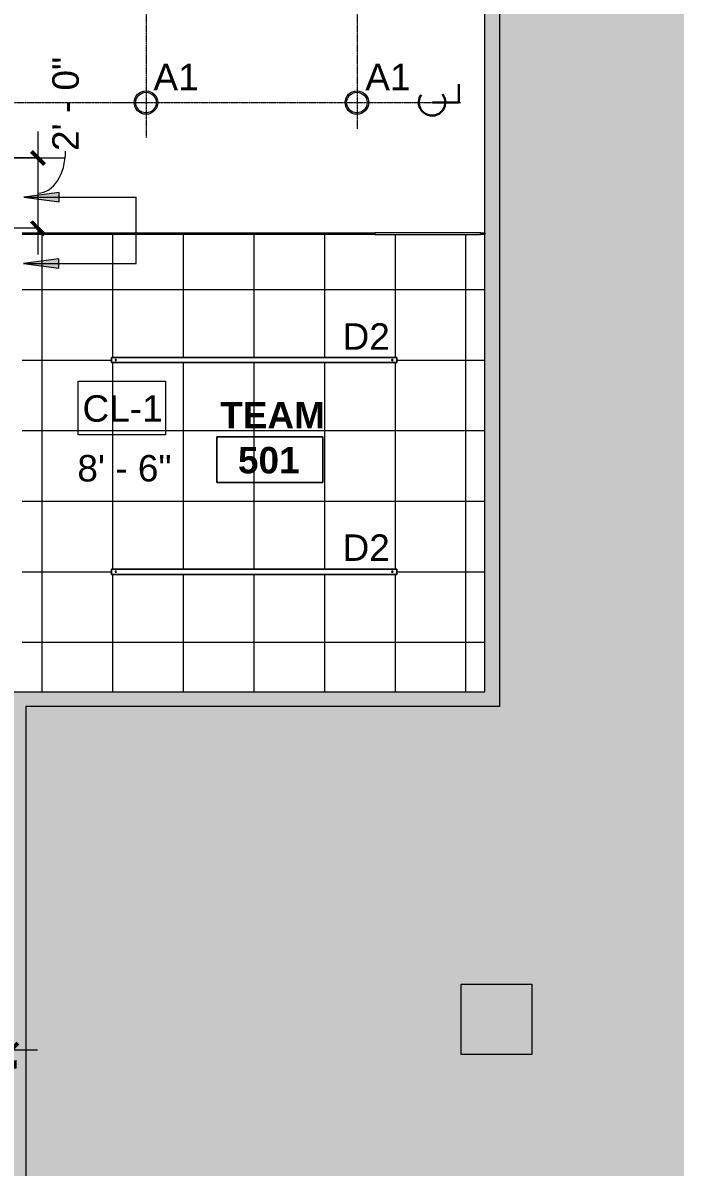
# Model space of a CAD drawing. Header units: inches. Extents: x -60 to 1865, y -31 to 1094.
# Drawn here: x 1640 to 1864.8, y 255.2 to 644.4 of the extents above; entities that cross this region are included whole.
import ezdxf

# ---------------------------------------------------------------- set-up
doc = ezdxf.new("R2010")
doc.units = ezdxf.units.IN
doc.header["$MEASUREMENT"] = 0
doc.linetypes.add('Center 1_16_', pattern=[0.15625, 0.0625, -0.03125, 0.03125, -0.03125])
for name, color, linetype, lineweight in [('A-ANNO-DIMS', 211, 'Continuous', 9), ('A-ANNO-DIMS-96', 211, 'Continuous', 9), ('A-ANNO-NOTE', 131, 'Continuous', 9), ('A-AREA-IDEN', 2, 'Continuous', 9), ('A-CLNG-IDEN', 151, 'Continuous', 9), ('A-CLNG-PATT', 13, 'Continuous', 13), ('A-DETL', 90, 'Continuous', 9), ('A-DETL-GENF', 92, 'Continuous', 9), ('A-WALL', 113, 'Continuous', 13), ('A-WALL-PATT', 111, 'Continuous', 13), ('E-LITE-EQPM', 33, 'Continuous', 9), ('E-LITE-EQPM-IDEN', 33, 'Continuous', 9), ('I-WALL', 2, 'Continuous', 13), ('S-COLS', 52, 'Continuous', 13)]:
    doc.layers.add(name, color=color, linetype=linetype, lineweight=lineweight)
doc.styles.add('Arial', font='arial.ttf', dxfattribs={"height": 9})
doc.styles.add('Swis721 Lt BT', font='swissl.ttf', dxfattribs={"height": 9})
doc.styles.add('Swis721 Lt BT_B', font='', dxfattribs={"height": 9})
doc.styles.get('Swis721 Lt BT_B').set_extended_font_data('Swis721 Lt BT', bold=True)
doc.dimstyles.new('OTJ_-_3_32__Linear__1_2__Tolerance_1', dxfattribs={"dimscale": 12, "dimtxt": 9.497835, "dimasz": 0.375, "dimexe": 0.75, "dimexo": 0.5, "dimgap": 0.5, "dimtad": 1, "dimdec": 1, "dimrnd": 0.5, "dimzin": 3, "dimdsep": 46, "dimlunit": 4, "dimtxsty": 'Swis721 Lt BT', "dimblk1": 'OBLIQUE', "dimblk2": 'OBLIQUE', "dimsah": 1, "dimcen": 0.09, "dimdle": 0.75, "dimazin": 0, "dimtfac": 1, "dimtdec": 4, "dimtix": 1, "dimtmove": 1, "dimatfit": 3, "dimfxl": 1, "dimtvp": 1, "dimfrac": 2, "dimtolj": 1, "dimtzin": 0, "dimarcsym": 2})
doc.dimstyles.new('OTJ_-_3_32__Linear__1_2__Tolerance_2', dxfattribs={"dimscale": 12, "dimtxt": 9.497835, "dimasz": 0.375, "dimexe": 0.75, "dimexo": 0.5, "dimgap": 0.5, "dimtad": 1, "dimdec": 1, "dimrnd": 0.5, "dimzin": 3, "dimdsep": 46, "dimlunit": 4, "dimtxsty": 'Swis721 Lt BT', "dimblk1": 'OBLIQUE', "dimblk2": 'OBLIQUE', "dimsah": 1, "dimcen": 0.09, "dimdle": 0.75, "dimazin": 0, "dimtfac": 1, "dimtdec": 4, "dimtix": 1, "dimtmove": 2, "dimatfit": 3, "dimfxl": 1, "dimtvp": 1, "dimfrac": 2, "dimtolj": 1, "dimtzin": 0, "dimarcsym": 2})

# ---------------------------------------------------------------- blocks, each defined once
blk = doc.blocks.new('Concrete-Rectangular-Column - 24_ X 24_-6973359-REFLECTED CEILING PLAN')
at = {"layer": 'S-COLS', "lineweight": 9}
blk.add_hatch(color=7, dxfattribs=at).paths.add_polyline_path([(12, -12), (12, 12), (-12, 12), (-12, -12)], flags=0)
at = {"layer": 'S-COLS', "color": 8, "lineweight": 20}
for p, q in [((-12, 12), (12, 12)), ((-12, -12), (-12, 12)), ((12, 12), (12, -12)), ((12, -12), (-12, -12))]:
    blk.add_line(p, q, dxfattribs=at)
blk = doc.blocks.new('L-PENDANT_FOCAL POINT 3_5 CYLINDER - L-PENDANT_FOCAL POINT 3_5 CYLINDER-7826649-REFLECTED CEILING PLAN')
at = {"layer": 'E-LITE-EQPM'}
for radius in [4, 3.5]:
    blk.add_circle((-0.125, 0), radius, dxfattribs=at)
blk = doc.blocks.new('L-Pendant-Axis-Sculpt-Direct_Indirect - SCDI-F-8-4584194-REFLECTED CEILING PLAN')
at = {"layer": 'A-DETL-GENF'}
for p, q in [((-48.5, -0.875), (-48.5, 0.875)), ((-48.5, 0.875), (48.5, 0.875)), ((48.5, 0.875), (-48.5, 0.875)), ((-48.5, 0.875), (-48.5, -0.875)), ((48.5, 0.875), (48.5, -0.875)), ((48.5, -0.875), (48.5, 0.875)), ((48.5, -0.875), (-48.5, -0.875)), ((-48.5, -0.875), (48.5, -0.875))]:
    blk.add_line(p, q, dxfattribs=at)
for centre in [(-47, 0), (47, 0)]:
    blk.add_circle(centre, 0.25, dxfattribs=at)
blk = doc.blocks.new('Room Tag - Room Name and Number-3379422-REFLECTED CEILING PLAN')
at = {"layer": 'A-AREA-IDEN'}
for p, q in [((-0.1881, -0.1636), (-0.1881, -0.0018)), ((-0.1881, -0.0018), (0.1869, -0.0018)), ((0.1869, -0.0018), (-0.1881, -0.0018)), ((-0.1881, -0.0018), (-0.1881, -0.1636)), ((0.1869, -0.0018), (0.1869, -0.1636)), ((0.1869, -0.1636), (0.1869, -0.0018)), ((0.1869, -0.1636), (-0.1881, -0.1636)), ((-0.1881, -0.1636), (0.1869, -0.1636))]:
    blk.add_line(p, q, dxfattribs=at)
blk = doc.blocks.new('DIMBLOCK41-REFLECTED CEILING PLAN')
at = {"layer": 'A-ANNO-DIMS-96', "transparency": 16777216}
for p, q in [((1645.17, 607.5), (1645.17, 565.62)), ((1635.09, 598.5), (1654.17, 598.5)), ((1645.17, 598.5), (1635.09, 598.5)), ((1645.81, 574.62), (1636.17, 574.62)), ((1645.17, 574.62), (1645.81, 574.62))]:
    blk.add_line(p, q, dxfattribs=at)
at = {"layer": 'A-ANNO-DIMS-96', "lineweight": 50, "transparency": 16777216}
for p, q in [((1645.17, 598.5), (1642.92, 600.75)), ((1645.17, 598.5), (1647.42, 596.25)), ((1645.17, 574.62), (1642.92, 576.87)), ((1645.17, 574.62), (1647.42, 572.37))]:
    blk.add_line(p, q, dxfattribs=at)
at = {"layer": 'A-ANNO-DIMS-96', "transparency": 16777216}
blk.add_ellipse((1645.17, 600.86), major_axis=(0, 14.3), ratio=0.654269, start_param=3.141593, end_param=4.712389, dxfattribs=at)
at = {"layer": 'A-ANNO-DIMS-96', "color": 0, "transparency": 16777216, "insert": (1650.04, 600.86), "char_height": 9, "width": 34.9159, "attachment_point": 1, "rotation": 90, "line_spacing_factor": 1.005062, "style": 'Swis721 Lt BT'}
blk.add_mtext('2\' - 0"', dxfattribs=at)
blk = doc.blocks.new('_Oblique')
at = {"color": 0, "linetype": 'ByBlock', "lineweight": -2}
blk.add_line((-0.5, -0.5), (0.5, 0.5), dxfattribs=at)
blk = doc.blocks.new('DIMBLOCK46-REFLECTED CEILING PLAN')
at = {"layer": 'A-ANNO-DIMS-96', "transparency": 16777216}
for p, q in [((1606.06, 292.31), (1606.06, 304.13)), ((1636.06, 292.31), (1636.06, 304.13)), ((1597.06, 295.13), (1645.06, 295.13)), ((1606.06, 295.13), (1606.06, 292.31)), ((1636.06, 295.13), (1636.06, 292.31))]:
    blk.add_line(p, q, dxfattribs=at)
at = {"layer": 'A-ANNO-DIMS-96', "lineweight": 50, "transparency": 16777216}
for p, q in [((1606.06, 295.13), (1608.31, 297.38)), ((1636.06, 295.13), (1638.31, 297.38)), ((1606.06, 295.13), (1603.81, 292.88)), ((1636.06, 295.13), (1633.81, 292.88))]:
    blk.add_line(p, q, dxfattribs=at)
at = {"layer": 'A-ANNO-DIMS-96', "color": 0, "transparency": 16777216, "insert": (1606.51, 291.54), "char_height": 9, "width": 34.9159, "attachment_point": 1, "line_spacing_factor": 1.005062, "style": 'Swis721 Lt BT'}
blk.add_mtext('2\' - 6"', dxfattribs=at)
blk = doc.blocks.new('Centerline - Centerline-43150-REFLECTED CEILING PLAN')
at = {"layer": 'A-ANNO-NOTE', "lineweight": 30}
for p, q in [((0, 0.0259), (0, -0.0678)), ((0, -0.0678), (0.0642, -0.0678))]:
    blk.add_line(p, q, dxfattribs=at)
blk.add_arc((0, 0.0273), 0.0469, 55.7755, 308.0372, dxfattribs=at)

msp = doc.modelspace()

# ---------------------------------------------------------------- hatches: boundary and pattern name
at = {"layer": 'A-ANNO-NOTE'}
for points in [[(1640.332, 585.1656), (1652.332, 583.5858), (1652.332, 586.7455)], [(1640.2784, 562.5581), (1652.2784, 560.9783), (1652.2784, 564.138)]]:
    msp.add_hatch(color=256, dxfattribs=at).paths.add_polyline_path(points, flags=0)
at = {"layer": 'A-CLNG-PATT'}
h = msp.add_hatch(dxfattribs=at)
h.set_pattern_fill('FP_3', color=256, style=0, pattern_type=2)
h.set_pattern_definition([(270, (1718.625, 481.75), (-24, -1e-15), []), (180, (1718.625, 481.75), (3e-15, 24), [])])
h.paths.add_polyline_path([(1641.0625, 416.9259), (1797, 416.9259), (1796.9689, 572.5), (1639.8125, 572.5), (1639.8125, 416.9259)], flags=0)
h.paths.add_polyline_path([(1767.125, 456.875), (1670.125, 456.875), (1670.125, 458.625), (1767.125, 458.625)], flags=0)
h.paths.add_polyline_path([(1767.125, 528.875), (1670.125, 528.875), (1670.125, 530.625), (1767.125, 530.625)], flags=0)
at = {"layer": 'A-DETL-GENF'}
h = msp.add_hatch(color=9, dxfattribs=at)
h.paths.add_polyline_path([(1799, 27.5), (1819, 27.5), (1819, 41.5), (1843, 41.5), (1843, 27.5), (1864.7863, 27.5), (1864.7863, 748), (1859, 748), (1859, 714.25), (1802, 714.25), (1802, 677.4259), (1813, 677.4259), (1813, 653.4259), (1802, 653.4259), (1802, 411.9259), (1641.0625, 411.9259), (1641.0625, 27.5), (1744, 27.5)], flags=0)
h.paths.add_polyline_path([(1802, 293.5), (1789, 293.5), (1789, 317.5), (1813, 317.5), (1813, 293.5), (1807.4349, 293.5)], flags=0)
h.paths.add_polyline_path([(50.2115, 1017), (493.1351, 1017), (493.1351, 1037.5), (517.1351, 1037.5), (517.1351, 1017), (765, 1017), (765, 1093.7899), (30, 1093.7899), (30, 1064.5), (34.125, 1064.5), (34.125, 1017)], flags=0)
at = {"layer": 'A-WALL-PATT', "lineweight": 9}
for points in [[(1802, 411.9259), (1802, 653.4259), (1797, 653.4259), (1797, 411.9259)], [(1787.079, 411.9259), (1797, 411.9259), (1797, 416.9259), (1636.0625, 416.9259), (1636.0625, 411.9259), (1641.0625, 411.9259)], [(1636.0625, 27.5), (1641.0625, 27.5), (1641.0625, 411.9259), (1636.0625, 411.9259), (1636.0625, 44.125)]]:
    msp.add_hatch(color=7, dxfattribs=at).paths.add_polyline_path(points, flags=0)

# ---------------------------------------------------------------- linework, layer by layer
at = {"layer": 'A-ANNO-NOTE'}
for p, q in [((1652.332, 586.7455), (1640.332, 585.1656)), ((1640.332, 585.1656), (1652.332, 583.5858)), ((1640.332, 585.1656), (1678.5473, 585.1656)), ((1652.332, 583.5858), (1652.332, 586.7455)), ((1678.5473, 562.5581), (1678.5473, 585.1656)), ((1652.2784, 564.138), (1640.2784, 562.5581)), ((1640.2784, 562.5581), (1652.2784, 560.9783)), ((1640.2784, 562.5581), (1678.5473, 562.5581)), ((1652.2784, 560.9783), (1652.2784, 564.138))]:
    msp.add_line(p, q, dxfattribs=at)
at = {"layer": 'A-CLNG-IDEN', "flags": 128}
msp.add_lwpolyline([(1658.7947, 522.5407), (1688.5537, 522.5407), (1688.5537, 504.3092), (1658.7947, 504.3092)], close=True, dxfattribs=at)
at = {"layer": 'A-DETL', "linetype": 'Center 1_16_', "lineweight": 13}
for p, q in [((1682, 717.3379), (1682, 605.3379)), ((1753.6875, 718.3379), (1753.6875, 608.3379)), ((824.625, 617.3379), (1682, 617.3379)), ((1672.875, 617.3379), (1788.875, 617.3379))]:
    msp.add_line(p, q, dxfattribs=at)
at = {"layer": 'A-DETL'}
for p, q in [((1802, 714.25), (1802, 411.9259)), ((1802, 411.9259), (1641.0625, 411.9259)), ((1641.0625, 411.9259), (1641.0625, 11.5))]:
    msp.add_line(p, q, dxfattribs=at)
at = {"layer": 'A-WALL'}
msp.add_line((1797, 573), (1797, 572.5), dxfattribs=at)
at = {"layer": 'I-WALL', "color": 8, "lineweight": 20}
for p, q in [((1797, 573), (1797, 651.1759)), ((1802, 653.4259), (1802, 411.9259)), ((1797, 416.9259), (1797, 572.5)), ((1636.0625, 416.9259), (1797, 416.9259)), ((1802, 411.9259), (1641.0625, 411.9259)), ((1641.0625, 411.9259), (1641.0625, 27.5))]:
    msp.add_line(p, q, dxfattribs=at)
at = {"layer": 'I-WALL'}
for p, q in [((1639.8125, 573), (1759.625, 573)), ((1759.625, 572.5), (1639.8125, 572.5)), ((1759.625, 573), (1759.625, 572.5)), ((1795.625, 572.5), (1795.625, 573)), ((1795.625, 573), (1797, 573)), ((1797, 572.5), (1795.625, 572.5))]:
    msp.add_line(p, q, dxfattribs=at)
at = {"layer": 'I-WALL', "lineweight": 9}
for p, q in [((1795.625, 573), (1759.625, 573)), ((1759.625, 572.5), (1795.625, 572.5))]:
    msp.add_line(p, q, dxfattribs=at)

# ---------------------------------------------------------------- block references
at = {"layer": 'A-ANNO-NOTE', "xscale": 96, "yscale": 96, "zscale": 96, "rotation": 89.9999999999997}
msp.add_blockref('Centerline - Centerline-43150-REFLECTED CEILING PLAN', (1781.7577, 617.3976), dxfattribs=at)
at = {"layer": 'A-AREA-IDEN', "xscale": 95.99999999999994, "yscale": 95.99999999999994, "zscale": 95.99999999999994}
msp.add_blockref('Room Tag - Room Name and Number-3379422-REFLECTED CEILING PLAN', (1724.0574, 503.8243), dxfattribs=at)
at = {"layer": 'E-LITE-EQPM'}
for p in [(1682, 617.3379), (1753.6875, 617.3379)]:
    msp.add_blockref('L-PENDANT_FOCAL POINT 3_5 CYLINDER - L-PENDANT_FOCAL POINT 3_5 CYLINDER-7826649-REFLECTED CEILING PLAN', p, dxfattribs=at)
at = {"layer": 'E-LITE-EQPM', "extrusion": (0, 0, -1), "rotation": 180}
for p in [(-1718.625, 529.75), (-1718.625, 457.75)]:
    msp.add_blockref('L-Pendant-Axis-Sculpt-Direct_Indirect - SCDI-F-8-4584194-REFLECTED CEILING PLAN', p, dxfattribs=at)
at = {"layer": 'S-COLS', "lineweight": 9}
msp.add_blockref('Concrete-Rectangular-Column - 24_ X 24_-6973359-REFLECTED CEILING PLAN', (1801, 305.5), dxfattribs=at)

# ---------------------------------------------------------------- texts
at = {"layer": 'A-AREA-IDEN', "char_height": 9, "attachment_point": 1, "style": 'Swis721 Lt BT_B'}
for s, insert, width in [('TEAM', (1707.0791, 515.5029), 40.905), ('501', (1713.1427, 500.2032), 25.452)]:
    msp.add_mtext(s, dxfattribs=dict(at, insert=insert, width=width))
at = {"layer": 'A-CLNG-IDEN', "char_height": 9, "attachment_point": 1, "style": 'Swis721 Lt BT'}
for s, insert, width in [('CL-1', (1660.2947, 517.7907), 32.118), ('8\' - 6"', (1658.5561, 497.4615), 36.36)]:
    msp.add_mtext(s, dxfattribs=dict(at, insert=insert, width=width))
at = {"layer": 'E-LITE-EQPM-IDEN', "char_height": 9, "attachment_point": 1, "style": 'Arial'}
for s, insert, width in [('A1', (1684.414, 630.5155), 18.786), ('A1', (1756.4261, 630.5155), 18.786), ('D2', (1748.7013, 542.2738), 19.695), ('D2', (1748.7013, 470.4547), 19.695)]:
    msp.add_mtext(s, dxfattribs=dict(at, insert=insert, width=width))

# ---------------------------------------------------------------- dimensions: what is measured, and where the dimension line sits
at = {"layer": 'A-ANNO-DIMS'}
dim = msp.add_linear_dim(base=(1645.1651, 574.625), p1=(1629.0947, 598.5), p2=(1639.8125, 574.625), angle=90, dimstyle='OTJ_-_3_32__Linear__1_2__Tolerance_1', override={"dimpost": '<>', "dimfxl": 26.170355}, dxfattribs=at)
dim.commit()
dim.dimension.update_dxf_attribs({"geometry": 'DIMBLOCK41-REFLECTED CEILING PLAN', "text_midpoint": (1656.0435, 618.3197), "dimtype": 128, "text_rotation": 90})
dim = msp.add_linear_dim(base=(1636.0625, 295.1259), p1=(1606.0625, 298.3079), p2=(1636.0625, 298.3079), dimstyle='OTJ_-_3_32__Linear__1_2__Tolerance_2', override={"dimpost": '<>', "dimfxl": 30}, dxfattribs=at)
dim.commit()
dim.dimension.update_dxf_attribs({"geometry": 'DIMBLOCK46-REFLECTED CEILING PLAN', "text_midpoint": (1623.9722, 285.5406), "dimtype": 128})

doc.saveas('drawing.dxf')
